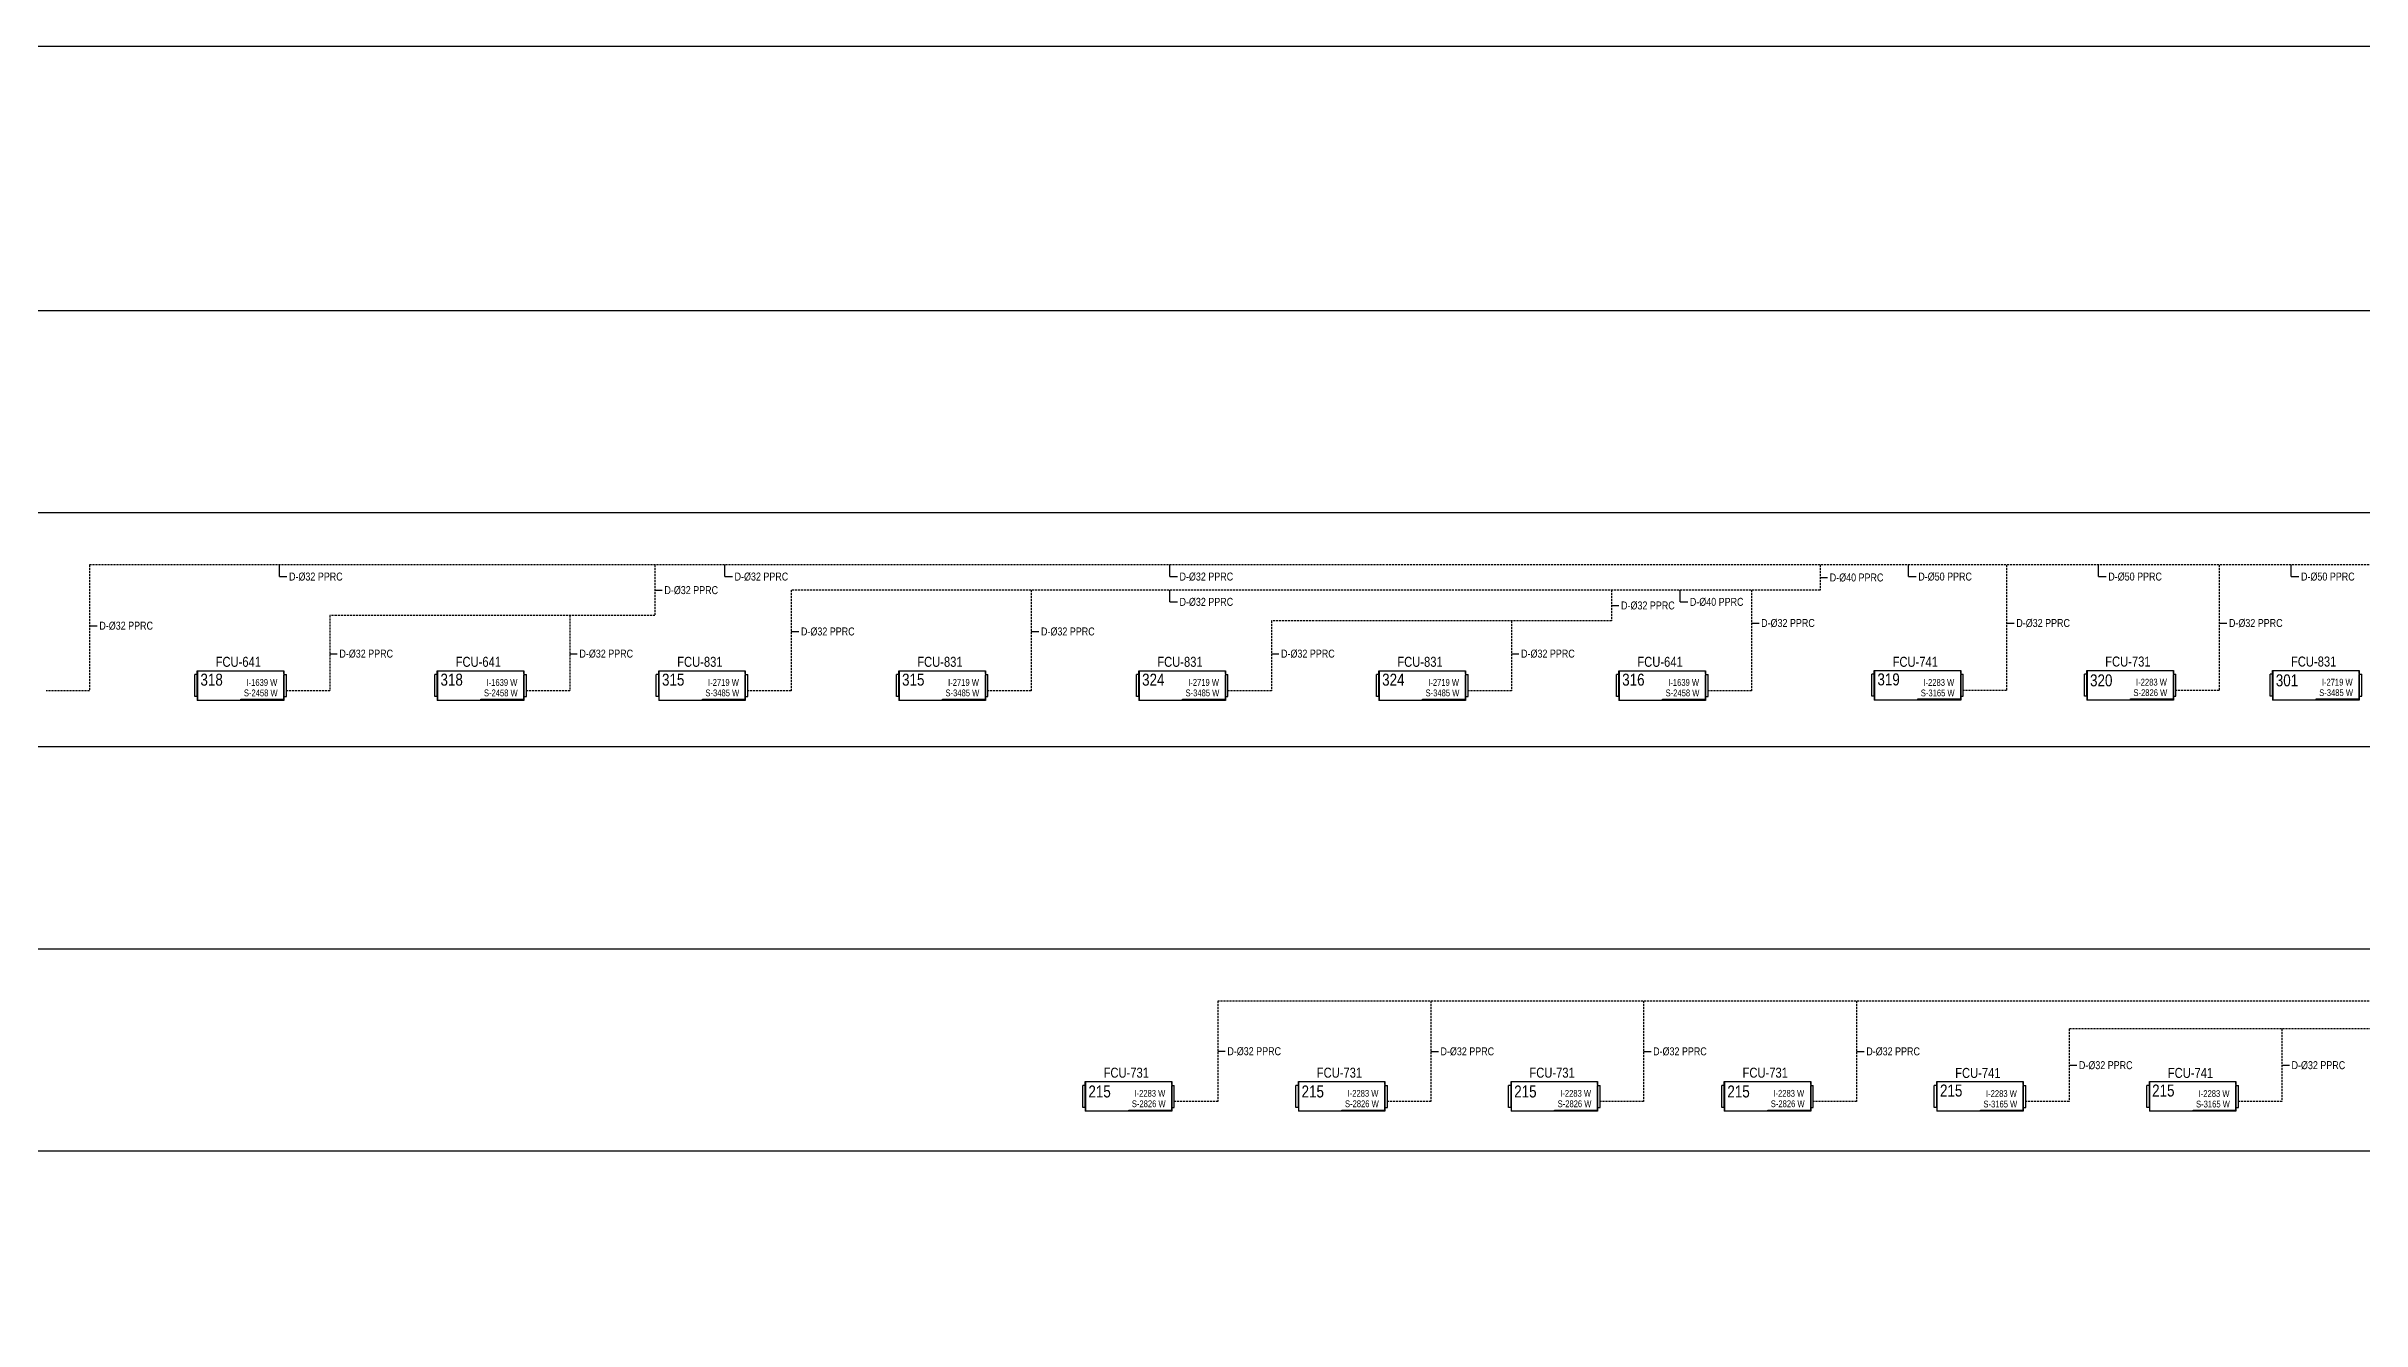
# Model space of a CAD drawing. Header units: centimetres. Extents: x 222914 to 271949, y -38857 to -18857.
# Drawn here: x 226078 to 231865, y -34777 to -31592 of the extents above; entities that cross this region are included whole.
import ezdxf
from ezdxf.enums import TextEntityAlignment as Align

# ---------------------------------------------------------------- set-up
doc = ezdxf.new("R2010")
doc.units = ezdxf.units.CM
doc.header["$LTSCALE"] = 0.2
doc.linetypes.add('DASHED', pattern=[75, 50, -25])
doc.linetypes.add('Hidden', pattern=[0.714375, 0.47625, -0.238125])
doc.layers.get('0').update_dxf_attribs({"color": 252})
for name, color, linetype, lineweight in [('1-BASLIK', 53, 'Continuous', 25), ('T-DRENAJ', 40, 'Hidden', 30), ('T-MAHAL', 120, 'Continuous', 15), ('T-STEXT', 181, 'Continuous', 15)]:
    doc.layers.add(name, color=color, linetype=linetype, lineweight=lineweight)
for name, color, linetype in [('T-DTEXT', 9, 'Continuous'), ('T-FC', 150, 'Continuous'), ('T-FC-NUMARA', 62, 'Continuous'), ('T-ITEXT', 32, 'Continuous'), ('T-TEXT', 85, 'Continuous')]:
    doc.layers.add(name, color=color, linetype=linetype)
doc.styles.add('ARIAL', font='arial.ttf')
doc.styles.add('LUCIDASANS', font='arial.ttf', dxfattribs={"width": 0.8})

# ---------------------------------------------------------------- blocks, each defined once
blk = doc.blocks.new('FANCOIL-DWD')
at = {"linetype": 'DASHED'}
blk.add_line((-114.3, -71.5), (-114.3, -16.4), dxfattribs=at)
for p, q in [((-108.1, -16.4), (-114.3, -16.4)), ((-114.3, -69.1), (-114.3, -18.8)), ((-108.1, -71.5), (-108.1, -7)), ((-108.1, -7), (108.1, -7)), ((-106.8, -80.9), (-106.8, -7)), ((108.1, -7), (108.1, -80.9)), ((108.1, -14.1), (108.1, -7.7)), ((108.1, -16.4), (114.6, -16.4)), ((108.1, -71), (108.1, -16.9)), ((114.6, -71.5), (114.6, -16.4)), ((-108.1, -71.5), (-114.3, -71.5)), ((-108.1, -71.5), (-108.1, -80.9)), ((108.1, -80.9), (-108.1, -80.9)), ((0.9, -80.9), (0.9, -78.2)), ((0.9, -78.2), (108.1, -78.2)), ((108.1, -78), (108.1, -71.5)), ((108.1, -71.5), (114.6, -71.5))]:
    blk.add_line(p, q)

msp = doc.modelspace()

# ---------------------------------------------------------------- linework, layer by layer
at = {"layer": '1-BASLIK'}
msp.add_lwpolyline([(224519.3, -31591.5), (264878.8, -31591.5), (264878.8, -37485.2), (224519.3, -37485.2)], close=True, dxfattribs=at)
at = {"layer": 'T-DRENAJ', "linetype": 'DASHED', "lineweight": -3, "ltscale": 0.5}
for p, q in [((255612.8, -32887.6), (226185.9, -32887.6)), ((226185.9, -32887.6), (226185.9, -33202)), ((227598.3, -32887.6), (227598.3, -33014)), ((230511.1, -32887.6), (230511.1, -32950.9)), ((230977.4, -32888.4), (230977.4, -33201.3)), ((231508.9, -32888.4), (231508.9, -33201.3)), ((230511.1, -32950.9), (227939.6, -32950.9)), ((227939.6, -32950.9), (227939.6, -33202)), ((228539.6, -32950.9), (228539.6, -33202)), ((229989.5, -32950.9), (229989.5, -33027.4)), ((230339.6, -32950.9), (230339.6, -33202)), ((227598.3, -33014), (226785.9, -33014)), ((226785.9, -33014), (226785.9, -33202)), ((227385.9, -33014), (227385.9, -33202)), ((229989.5, -33027.4), (229139.6, -33027.4)), ((229139.6, -33027.4), (229139.6, -33202)), ((229739.6, -33027.4), (229739.6, -33202)), ((226185.9, -33202), (226077.5, -33202)), ((226785.9, -33202), (226677.5, -33202)), ((227385.9, -33202), (227277.5, -33202)), ((227939.6, -33202), (227831.2, -33202)), ((228539.6, -33202), (228431.2, -33202)), ((229139.6, -33202), (229031.2, -33202)), ((229739.6, -33202), (229631.2, -33202)), ((230339.6, -33202), (230231.2, -33202)), ((230977.4, -33201.3), (230869.1, -33201.3)), ((231508.9, -33201.3), (231400.6, -33201.3)), ((255612.8, -33977.7), (229005.4, -33977.7)), ((229005.4, -33977.7), (229005.4, -34228.9)), ((229538.2, -33978.4), (229538.2, -34228.9)), ((230069.6, -33978.4), (230069.6, -34228.9)), ((230602.4, -33978.4), (230602.4, -34228.9)), ((232999.4, -34047.3), (231133.9, -34047.3)), ((231133.9, -34047.3), (231133.9, -34228.9)), ((231665.4, -34047.3), (231665.4, -34228.9)), ((229005.4, -34228.9), (228897, -34228.9)), ((229538.2, -34228.9), (229429.8, -34228.9)), ((230069.6, -34228.9), (229961.3, -34228.9)), ((230602.4, -34228.9), (230494.1, -34228.9)), ((231133.9, -34228.9), (231025.6, -34228.9)), ((231665.4, -34228.9), (231557.1, -34228.9))]:
    msp.add_line(p, q, dxfattribs=at)
at = {"layer": 'T-DTEXT'}
for p, q in [((226660, -32916.9), (226660, -32887.6)), ((226660, -32916.9), (226679, -32916.9)), ((227773.7, -32916.9), (227773.7, -32887.6)), ((227773.7, -32916.9), (227792.7, -32916.9)), ((228885.8, -32916.9), (228885.8, -32887.6)), ((228885.8, -32916.9), (228904.7, -32916.9)), ((230511.1, -32919.2), (230530, -32919.2)), ((230732.4, -32916.9), (230732.4, -32887.6)), ((230732.4, -32916.9), (230751.4, -32916.9)), ((231207.3, -32916.9), (231207.3, -32887.6)), ((231207.3, -32916.9), (231226.3, -32916.9)), ((231689, -32916.9), (231689, -32887.6)), ((231689, -32916.9), (231708, -32916.9)), ((227598.3, -32950.8), (227617.2, -32950.8)), ((228885.8, -32980.1), (228885.8, -32950.9)), ((228885.8, -32980.1), (228904.7, -32980.1)), ((230161.4, -32980.1), (230161.4, -32950.9)), ((230161.4, -32980.1), (230180.4, -32980.1)), ((226185.9, -33039.7), (226204.8, -33039.7)), ((229989.5, -32989.1), (230008.5, -32989.1)), ((230339.6, -33033.1), (230358.5, -33033.1)), ((230977.4, -33033.1), (230996.4, -33033.1)), ((231508.9, -33033.1), (231527.9, -33033.1)), ((227939.6, -33054.1), (227958.5, -33054.1)), ((228539.6, -33054.1), (228558.5, -33054.1)), ((226785.9, -33109.6), (226804.8, -33109.6)), ((227385.9, -33109.6), (227404.8, -33109.6)), ((229139.6, -33109.6), (229158.5, -33109.6)), ((229739.6, -33109.6), (229758.5, -33109.6)), ((229005.4, -34103.3), (229024.3, -34103.3)), ((229538.2, -34103.6), (229557.1, -34103.6)), ((230069.6, -34103.6), (230088.6, -34103.6)), ((230602.4, -34103.6), (230621.4, -34103.6)), ((231133.9, -34138.1), (231152.9, -34138.1)), ((231665.4, -34138.1), (231684.4, -34138.1))]:
    msp.add_line(p, q, dxfattribs=at)
at = {"layer": 'T-TEXT', "color": 7}
for p, q in [((263936, -32252.6), (225015.5, -32252.6)), ((263936, -32757.6), (225015.5, -32757.6)), ((263936, -33342.7), (225015.5, -33342.7)), ((263936, -33847.7), (225015.5, -33847.7)), ((263936, -34352.7), (225015.5, -34352.7))]:
    msp.add_line(p, q, dxfattribs=at)

# ---------------------------------------------------------------- block references
at = {"layer": 'T-FC'}
for p in [(226562.9, -33145.3), (227162.9, -33145.3), (227716.6, -33145.3), (228316.6, -33145.3), (228916.6, -33145.3), (229516.6, -33145.3), (230116.6, -33145.3), (230754.5, -33144.6), (231286, -33144.6), (231750.3, -33144.6, 0), (228782.4, -34172.1), (229315.2, -34172.1), (229846.7, -34172.1), (230379.5, -34172.1), (230911, -34172.1), (231442.5, -34172.1)]:
    msp.add_blockref('FANCOIL-DWD', p, dxfattribs=at)

# ---------------------------------------------------------------- texts
at = {"layer": 'T-DTEXT', "style": 'LUCIDASANS', "width": 0.8}
for s, p in [('D-%%C32 PPRC', (226684.2, -32926.8)), ('D-%%C32 PPRC', (227797.9, -32926.8)), ('D-%%C32 PPRC', (228910, -32926.8)), ('D-%%C40 PPRC', (230535.3, -32929.1)), ('D-%%C50 PPRC', (230756.6, -32926.8)), ('D-%%C50 PPRC', (231231.5, -32926.8)), ('D-%%C50 PPRC', (231713.2, -32926.8)), ('D-%%C32 PPRC', (227622.5, -32960.7)), ('D-%%C32 PPRC', (228910, -32990)), ('D-%%C32 PPRC', (230013.7, -32999)), ('D-%%C40 PPRC', (230185.6, -32990)), ('D-%%C32 PPRC', (226210.1, -33049.6)), ('D-%%C32 PPRC', (227963.8, -33064)), ('D-%%C32 PPRC', (228563.8, -33064)), ('D-%%C32 PPRC', (230363.8, -33042.9)), ('D-%%C32 PPRC', (231001.6, -33042.9)), ('D-%%C32 PPRC', (231533.1, -33042.9)), ('D-%%C32 PPRC', (226810.1, -33119.4)), ('D-%%C32 PPRC', (227410.1, -33119.4)), ('D-%%C32 PPRC', (229163.8, -33119.4)), ('D-%%C32 PPRC', (229763.8, -33119.4)), ('D-%%C32 PPRC', (229029.6, -34113.1)), ('D-%%C32 PPRC', (229562.3, -34113.5)), ('D-%%C32 PPRC', (230093.8, -34113.5)), ('D-%%C32 PPRC', (230626.6, -34113.5)), ('D-%%C32 PPRC', (231158.1, -34148)), ('D-%%C32 PPRC', (231689.6, -34148))]:
    msp.add_text(s, height=20, dxfattribs=at).set_placement(p)
at = {"layer": 'T-FC-NUMARA', "color": 1, "style": 'ARIAL', "width": 0.8}
for p in [(226500.8, -33142.4), (227100.8, -33142.4), (230054.5, -33142.4)]:
    msp.add_text('FCU-641', height=25, dxfattribs=at).set_placement(p)
at = {"layer": 'T-FC-NUMARA', "color": 62, "style": 'ARIAL', "width": 0.8}
for p in [(227654.5, -33142.4), (228254.5, -33142.4), (228854.5, -33142.4), (229454.5, -33142.4), (231688.2, -33141.7, 0)]:
    msp.add_text('FCU-831', height=25, dxfattribs=at).set_placement(p)
at = {"layer": 'T-FC-NUMARA', "color": 163, "style": 'ARIAL', "width": 0.8}
for p in [(230692.4, -33142.4), (230848.9, -34169.9), (231380.3, -34169.9)]:
    msp.add_text('FCU-741', height=25, dxfattribs=at).set_placement(p)
at = {"layer": 'T-FC-NUMARA', "color": 30, "style": 'ARIAL', "width": 0.8}
for p in [(231223.9, -33141.7), (228720.3, -34169.3), (229253.1, -34169.3), (229784.6, -34169.3), (230317.4, -34169.3)]:
    msp.add_text('FCU-731', height=25, dxfattribs=at).set_placement(p)
at = {"layer": 'T-ITEXT', "color": 1, "style": 'ARIAL', "width": 0.8}
for p in [(226655, -33190), (227255, -33190), (230208.7, -33190)]:
    msp.add_text('I-1639 W', height=17, dxfattribs=at).set_placement(p, align=Align.RIGHT)
at = {"layer": 'T-ITEXT', "color": 62, "style": 'ARIAL', "width": 0.8}
for p in [(227808.7, -33190), (228408.7, -33190), (229008.7, -33190), (229608.7, -33190), (231842.3, -33189.3, 0)]:
    msp.add_text('I-2719 W', height=17, dxfattribs=at).set_placement(p, align=Align.RIGHT)
at = {"layer": 'T-ITEXT', "color": 163, "style": 'ARIAL', "width": 0.8}
for p in [(230846.5, -33190), (231003, -34217.5), (231534.5, -34217.5)]:
    msp.add_text('I-2283 W', height=17, dxfattribs=at).set_placement(p, align=Align.RIGHT)
at = {"layer": 'T-ITEXT', "color": 30, "style": 'ARIAL', "width": 0.8}
for p in [(231378, -33189.3), (228874.5, -34216.9), (229407.2, -34216.9), (229938.7, -34216.9), (230471.5, -34216.9)]:
    msp.add_text('I-2283 W', height=17, dxfattribs=at).set_placement(p, align=Align.RIGHT)
at = {"layer": 'T-MAHAL', "style": 'LUCIDASANS', "width": 0.8}
for s, p in [('318', (226462.8, -33189.5)), ('318', (227062.8, -33189.5)), ('315', (227616.5, -33189.5)), ('315', (228216.5, -33189.5)), ('324', (228816.5, -33189.5)), ('324', (229416.5, -33189.5)), ('316', (230016.5, -33189.5)), ('319', (230654.4, -33188.8)), ('320', (231185.9, -33191.2)), ('301', (231650.2, -33191.2, 0)), ('215', (228682.3, -34218.8)), ('215', (229215.1, -34218.8)), ('215', (229746.6, -34218.8)), ('215', (230279.4, -34218.8)), ('215', (230810.9, -34216.4)), ('215', (231341.1, -34216.4))]:
    msp.add_text(s, height=30, dxfattribs=at).set_placement(p)
at = {"layer": 'T-STEXT', "color": 1, "style": 'ARIAL', "width": 0.8}
for p in [(226655.8, -33216.1), (227255.8, -33216.1), (230209.5, -33216.1)]:
    msp.add_text('S-2458 W', height=17, dxfattribs=at).set_placement(p, align=Align.RIGHT)
at = {"layer": 'T-STEXT', "color": 62, "style": 'ARIAL', "width": 0.8}
for p in [(227809.5, -33216.1), (228409.5, -33216.1), (229009.5, -33216.1), (229609.5, -33216.1), (231843.2, -33215.5, 0)]:
    msp.add_text('S-3485 W', height=17, dxfattribs=at).set_placement(p, align=Align.RIGHT)
at = {"layer": 'T-STEXT', "color": 163, "style": 'ARIAL', "width": 0.8}
for p in [(230847.4, -33216.2), (231003.9, -34243.7), (231535.4, -34243.7)]:
    msp.add_text('S-3165 W', height=17, dxfattribs=at).set_placement(p, align=Align.RIGHT)
at = {"layer": 'T-STEXT', "color": 30, "style": 'ARIAL', "width": 0.8}
for p in [(231378.9, -33215.5), (228875.3, -34243), (229408.1, -34243), (229939.6, -34243), (230472.4, -34243)]:
    msp.add_text('S-2826 W', height=17, dxfattribs=at).set_placement(p, align=Align.RIGHT)

doc.saveas('drawing.dxf')
